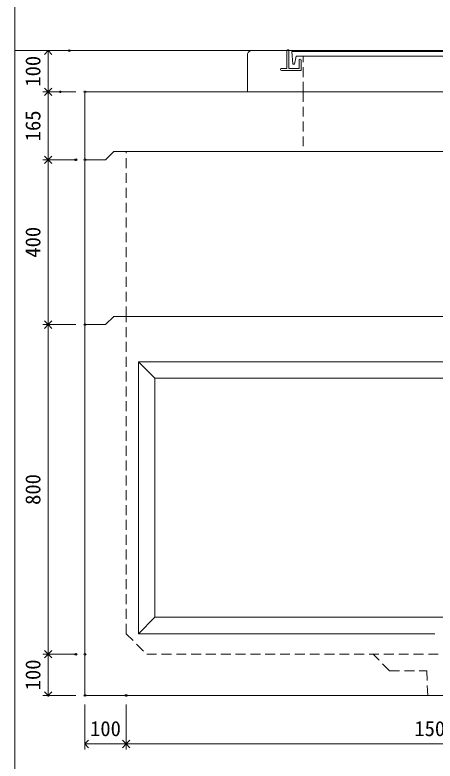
# Model space of a CAD drawing. Units: millimetres, scale not verified. Extents: x -6420 to 6420, y -2665 to 3035.
# Drawn here: x -1740 to -719, y -1626 to 185 of the extents above; entities that cross this region are included whole.
import ezdxf
from ezdxf.enums import TextEntityAlignment as Align

# ---------------------------------------------------------------- set-up
doc = ezdxf.new("R2010")
doc.units = ezdxf.units.MM
doc.header["$LTSCALE"] = 20
doc.header["$PDMODE"] = 32
doc.header["$PDSIZE"] = 4
doc.linetypes.add('DASHED1', pattern=[1.8, 1.2, -0.6])
doc.layers.add('0-1_Defpoints', color=7, linetype='Continuous')
for name, color, linetype, lineweight in [('0-2_waku', 7, 'Continuous', 18), ('0-3_gaikei', 7, 'Continuous', 18), ('0-4_kakure', 7, 'DASHED1', 5), ('0-5_sunpou', 7, 'Continuous', 5), ('0-8_uchigawa', 6, 'Continuous', 18), ('0-A_futa', 3, 'Continuous', 18), ('0-B_GL', 4, 'Continuous', 18)]:
    doc.layers.add(name, color=color, linetype=linetype, lineweight=lineweight)
doc.styles.add('ＭＳ ゴシック', font='')
doc.styles.get('ＭＳ ゴシック').set_extended_font_data('MS Gothic')

# ---------------------------------------------------------------- blocks, each defined once
blk = doc.blocks.new('_Open90')
at = {"layer": '0-5_sunpou'}
blk.add_line((0, 0), (-1, 0), dxfattribs=at)
blk.add_lwpolyline([(-0.5, 0.5), (0, 0), (-0.5, -0.5)], dxfattribs=at)
blk = doc.blocks.new('D67')
at = {"layer": '0-1_Defpoints'}
for p in [(953.38, 2590.17), (924.21, 2425.17), (991.24, 2425.17)]:
    blk.add_point(p, dxfattribs=at)
at = {"layer": '0-5_sunpou'}
for p, q in [((931.38, 2590.17), (911.21, 2590.17)), ((924.21, 2572.17), (924.21, 2443.17)), ((969.24, 2425.17), (911.21, 2425.17))]:
    blk.add_line(p, q, dxfattribs=at)
at = {"layer": '0-5_sunpou', "xscale": 18, "yscale": 18}
for p, rotation in [((924.21, 2590.17), 90), ((924.21, 2425.17), 270)]:
    blk.add_blockref('_Open90', p, dxfattribs=dict(at, rotation=rotation))
at = {"layer": '0-5_sunpou', "style": 'ＭＳ ゴシック'}
blk.add_text('165', height=36.66, rotation=90, dxfattribs=at).set_placement((916.21, 2470.17), align=Align.BOTTOM_LEFT)
blk = doc.blocks.new('D68')
at = {"layer": '0-1_Defpoints'}
for p in [(1013.24, 2425.17), (924.21, 2025.17), (1013.24, 2025.17)]:
    blk.add_point(p, dxfattribs=at)
at = {"layer": '0-5_sunpou'}
for p, q in [((991.24, 2425.17), (911.21, 2425.17)), ((924.21, 2407.17), (924.21, 2043.17)), ((991.24, 2025.17), (911.21, 2025.17))]:
    blk.add_line(p, q, dxfattribs=at)
at = {"layer": '0-5_sunpou', "xscale": 18, "yscale": 18}
for p, rotation in [((924.21, 2425.17), 90), ((924.21, 2025.17), 270)]:
    blk.add_blockref('_Open90', p, dxfattribs=dict(at, rotation=rotation))
at = {"layer": '0-5_sunpou', "style": 'ＭＳ ゴシック'}
blk.add_text('400', height=36.66, rotation=90, dxfattribs=at).set_placement((916.21, 2187.67), align=Align.BOTTOM_LEFT)
blk = doc.blocks.new('D55')
at = {"layer": '0-1_Defpoints'}
for p in [(1013.24, 2025.17), (924.21, 1225.17), (1013.24, 1225.17)]:
    blk.add_point(p, dxfattribs=at)
at = {"layer": '0-5_sunpou'}
for p, q in [((991.24, 2025.17), (911.21, 2025.17)), ((924.21, 2007.17), (924.21, 1243.17)), ((991.24, 1225.17), (911.21, 1225.17))]:
    blk.add_line(p, q, dxfattribs=at)
at = {"layer": '0-5_sunpou', "xscale": 18, "yscale": 18}
for p, rotation in [((924.21, 2025.17), 90), ((924.21, 1225.17), 270)]:
    blk.add_blockref('_Open90', p, dxfattribs=dict(at, rotation=rotation))
at = {"layer": '0-5_sunpou', "style": 'ＭＳ ゴシック'}
blk.add_text('800', height=36.66, rotation=90, dxfattribs=at).set_placement((916.21, 1587.67), align=Align.BOTTOM_LEFT)
blk = doc.blocks.new('D56')
at = {"layer": '0-1_Defpoints'}
for p in [(991.24, 1225.17), (924.21, 1125.17), (1013.24, 1125.17)]:
    blk.add_point(p, dxfattribs=at)
at = {"layer": '0-5_sunpou'}
for p, q in [((969.24, 1225.17), (911.21, 1225.17)), ((924.21, 1207.17), (924.21, 1143.17)), ((991.24, 1125.17), (911.21, 1125.17))]:
    blk.add_line(p, q, dxfattribs=at)
at = {"layer": '0-5_sunpou', "xscale": 18, "yscale": 18}
for p, rotation in [((924.21, 1225.17), 90), ((924.21, 1125.17), 270)]:
    blk.add_blockref('_Open90', p, dxfattribs=dict(at, rotation=rotation))
at = {"layer": '0-5_sunpou', "style": 'ＭＳ ゴシック'}
blk.add_text('100', height=36.66, rotation=90, dxfattribs=at).set_placement((916.21, 1137.67), align=Align.BOTTOM_LEFT)
blk = doc.blocks.new('D57')
at = {"layer": '0-1_Defpoints'}
for p in [(1013.24, 1125.17), (1113.24, 1125.17), (1113.24, 1007.46)]:
    blk.add_point(p, dxfattribs=at)
at = {"layer": '0-5_sunpou'}
for p, q in [((1013.24, 1103.17), (1013.24, 994.46)), ((1113.24, 1103.17), (1113.24, 994.46)), ((1031.24, 1007.46), (1095.24, 1007.46))]:
    blk.add_line(p, q, dxfattribs=at)
at = {"layer": '0-5_sunpou', "xscale": 18, "yscale": 18, "rotation": 180}
blk.add_blockref('_Open90', (1013.24, 1007.46), dxfattribs=at)
at = {"layer": '0-5_sunpou', "xscale": 18, "yscale": 18}
blk.add_blockref('_Open90', (1113.24, 1007.46), dxfattribs=at)
at = {"layer": '0-5_sunpou', "style": 'ＭＳ ゴシック'}
blk.add_text('100', height=36.66, dxfattribs=at).set_placement((1025.74, 1015.46), align=Align.BOTTOM_LEFT)
blk = doc.blocks.new('D58')
at = {"layer": '0-1_Defpoints'}
for p in [(1113.24, 1125.17), (2613.24, 1125.17), (2613.24, 1007.46)]:
    blk.add_point(p, dxfattribs=at)
at = {"layer": '0-5_sunpou'}
for p, q in [((1113.24, 1103.17), (1113.24, 994.46)), ((2613.24, 1103.17), (2613.24, 994.46)), ((1131.24, 1007.46), (2595.24, 1007.46))]:
    blk.add_line(p, q, dxfattribs=at)
at = {"layer": '0-5_sunpou', "xscale": 18, "yscale": 18, "rotation": 180}
blk.add_blockref('_Open90', (1113.24, 1007.46), dxfattribs=at)
at = {"layer": '0-5_sunpou', "xscale": 18, "yscale": 18}
blk.add_blockref('_Open90', (2613.24, 1007.46), dxfattribs=at)
at = {"layer": '0-5_sunpou', "style": 'ＭＳ ゴシック'}
blk.add_text('1500', height=36.66, dxfattribs=at).set_placement((1813.24, 1015.46), align=Align.BOTTOM_LEFT)
blk = doc.blocks.new('D76')
at = {"layer": '0-1_Defpoints'}
for p in [(975.38, 2690.17), (924.21, 2590.17), (1013.24, 2590.17)]:
    blk.add_point(p, dxfattribs=at)
at = {"layer": '0-5_sunpou'}
for p, q in [((953.38, 2690.17), (911.21, 2690.17)), ((924.21, 2672.17), (924.21, 2608.17)), ((991.24, 2590.17), (911.21, 2590.17))]:
    blk.add_line(p, q, dxfattribs=at)
at = {"layer": '0-5_sunpou', "xscale": 18, "yscale": 18}
for p, rotation in [((924.21, 2690.17), 90), ((924.21, 2590.17), 270)]:
    blk.add_blockref('_Open90', p, dxfattribs=dict(at, rotation=rotation))
at = {"layer": '0-5_sunpou', "style": 'ＭＳ ゴシック'}
blk.add_text('100', height=36.66, rotation=90, dxfattribs=at).set_placement((916.21, 2602.67), align=Align.BOTTOM_LEFT)

msp = doc.modelspace()

# ---------------------------------------------------------------- linework, layer by layer
at = {"layer": '0-2_waku'}
msp.add_line((-1739.51, 3035.05), (-1739.51, -2664.95), dxfattribs=at)
at = {"layer": '0-3_gaikei'}
for p, q in [((-1164.51, 98.38), (-1079.51, 98.38)), ((-1174.51, -1.62), (-1174.51, 88.38)), ((-1569.51, -1.62), (-1569.51, -566.62)), ((-1569.51, -1.62), (130.49, -1.62)), ((-1569.51, -1.62), (130.49, -1.62)), ((-1569.51, -1.62), (130.49, -1.62)), ((-1569.51, -1.62), (130.49, -1.62)), ((-1569.51, -16.62), (-1569.51, -1.62)), ((-1499.51, -146.62), (-1519.51, -166.62)), ((-1499.51, -146.62), (-1519.51, -166.62)), ((-1499.51, -146.62), (-1519.51, -166.62)), ((-1499.51, -146.62), (-1519.51, -166.62)), ((-1499.51, -146.62), (-1519.51, -166.62)), ((-1499.51, -146.62), (-1519.51, -166.62)), ((-1499.51, -146.62), (-1519.51, -166.62)), ((-1499.51, -146.62), (-1519.51, -166.62)), ((-1499.51, -146.62), (-1519.51, -166.62)), ((-1499.51, -146.62), (-1519.51, -166.62)), ((-1499.51, -146.62), (-1519.51, -166.62)), ((-1499.51, -146.62), (-1519.51, -166.62)), ((-1499.51, -146.62), (-1519.51, -166.62)), ((-1499.51, -146.62), (-1519.51, -166.62)), ((-1499.51, -146.62), (60.49, -146.62)), ((-1499.51, -146.62), (60.49, -146.62)), ((-1499.51, -146.62), (60.49, -146.62)), ((-1499.51, -146.62), (60.49, -146.62)), ((-1499.51, -146.62), (60.49, -146.62)), ((-1499.51, -146.62), (60.49, -146.62)), ((-1499.51, -146.62), (60.49, -146.62)), ((-1499.51, -146.62), (60.49, -146.62)), ((-1499.51, -146.62), (60.49, -146.62)), ((-1499.51, -146.62), (60.49, -146.62)), ((-1499.51, -146.62), (60.49, -146.62)), ((-1499.51, -146.62), (60.49, -146.62)), ((-1499.51, -146.62), (60.49, -146.62)), ((-1499.51, -146.62), (60.49, -146.62)), ((-1569.51, -166.62), (-1519.51, -166.62)), ((-1569.51, -166.62), (-1519.51, -166.62)), ((-1569.51, -166.62), (-1519.51, -166.62)), ((-1569.51, -166.62), (-1519.51, -166.62)), ((-1569.51, -166.62), (-1519.51, -166.62)), ((-1569.51, -166.62), (-1519.51, -166.62)), ((-1569.51, -166.62), (-1519.51, -166.62)), ((-1569.51, -166.62), (-1519.51, -166.62)), ((-1569.51, -166.62), (-1519.51, -166.62)), ((-1569.51, -166.62), (-1519.51, -166.62)), ((-1569.51, -166.62), (-1519.51, -166.62)), ((-1569.51, -166.62), (-1519.51, -166.62)), ((-1569.51, -166.62), (-1519.51, -166.62)), ((-1569.51, -166.62), (-1519.51, -166.62)), ((-1569.51, -166.62), (-1519.51, -166.62)), ((-1569.51, -166.62), (-1519.51, -166.62)), ((-1569.51, -166.62), (-1519.51, -166.62)), ((-1499.51, -546.62), (-1519.51, -566.62)), ((-1499.51, -546.62), (-1519.51, -566.62)), ((-1499.51, -546.62), (-1519.51, -566.62)), ((-1499.51, -546.62), (-1519.51, -566.62)), ((-1499.51, -546.62), (-1519.51, -566.62)), ((-1499.51, -546.62), (-1519.51, -566.62)), ((-1499.51, -546.62), (-1519.51, -566.62)), ((-1499.51, -546.62), (-1519.51, -566.62)), ((-1499.51, -546.62), (-1519.51, -566.62)), ((-1499.51, -546.62), (-1519.51, -566.62)), ((-1499.51, -546.62), (-1519.51, -566.62)), ((-1499.51, -546.62), (-1519.51, -566.62)), ((-1499.51, -546.62), (-1519.51, -566.62)), ((-1499.51, -546.62), (-1519.51, -566.62)), ((-1499.51, -546.62), (-1519.51, -566.62)), ((-1499.51, -546.62), (-1519.51, -566.62)), ((-1499.51, -546.62), (-1519.51, -566.62)), ((-1499.51, -546.62), (-1519.51, -566.62)), ((-1499.51, -546.62), (-1519.51, -566.62)), ((-1499.51, -546.62), (-1519.51, -566.62)), ((-1499.51, -546.62), (-1519.51, -566.62)), ((-1499.51, -546.62), (-1519.51, -566.62)), ((-1499.51, -546.62), (-1519.51, -566.62)), ((-1499.51, -546.62), (-1519.51, -566.62)), ((-1499.51, -546.62), (-1519.51, -566.62)), ((-1499.51, -546.62), (-1519.51, -566.62)), ((-1499.51, -546.62), (-1519.51, -566.62)), ((-1499.51, -546.62), (-1519.51, -566.62)), ((-1499.51, -546.62), (-1519.51, -566.62)), ((-1499.51, -546.62), (-1519.51, -566.62)), ((-1499.51, -546.62), (-1519.51, -566.62)), ((-1499.51, -546.62), (-1519.51, -566.62)), ((-1499.51, -546.62), (-1519.51, -566.62)), ((-1499.51, -546.62), (-1519.51, -566.62)), ((-1499.51, -546.62), (-1519.51, -566.62)), ((-1499.51, -546.62), (-1519.51, -566.62)), ((-1499.51, -546.62), (60.49, -546.62)), ((-1499.51, -546.62), (60.49, -546.62)), ((-1499.51, -546.62), (60.49, -546.62)), ((-1499.51, -546.62), (60.49, -546.62)), ((-1499.51, -546.62), (60.49, -546.62)), ((-1499.51, -546.62), (60.49, -546.62)), ((-1499.51, -546.62), (60.49, -546.62)), ((-1499.51, -546.62), (60.49, -546.62)), ((-1499.51, -546.62), (60.49, -546.62)), ((-1499.51, -546.62), (60.49, -546.62)), ((-1499.51, -546.62), (60.49, -546.62)), ((-1499.51, -546.62), (60.49, -546.62)), ((-1499.51, -546.62), (60.49, -546.62)), ((-1499.51, -546.62), (60.49, -546.62)), ((-1499.51, -546.62), (60.49, -546.62)), ((-1499.51, -546.62), (60.49, -546.62)), ((-1499.51, -546.62), (60.49, -546.62)), ((-1499.51, -546.62), (60.49, -546.62)), ((-1499.51, -546.62), (60.49, -546.62)), ((-1499.51, -546.62), (60.49, -546.62)), ((-1499.51, -546.62), (60.49, -546.62)), ((-1499.51, -546.62), (60.49, -546.62)), ((-1499.51, -546.62), (60.49, -546.62)), ((-1499.51, -546.62), (60.49, -546.62)), ((-1499.51, -546.62), (60.49, -546.62)), ((-1499.51, -546.62), (60.49, -546.62)), ((-1499.51, -546.62), (60.49, -546.62)), ((-1499.51, -546.62), (60.49, -546.62)), ((-1499.51, -546.62), (60.49, -546.62)), ((-1499.51, -546.62), (60.49, -546.62)), ((-1499.51, -546.62), (60.49, -546.62)), ((-1499.51, -546.62), (60.49, -546.62)), ((-1499.51, -546.62), (60.49, -546.62)), ((-1499.51, -546.62), (60.49, -546.62)), ((-1499.51, -546.62), (60.49, -546.62)), ((-1499.51, -546.62), (60.49, -546.62)), ((-1569.51, -566.62), (-1519.51, -566.62)), ((-1569.51, -566.62), (-1519.51, -566.62)), ((-1569.51, -566.62), (-1519.51, -566.62)), ((-1569.51, -566.62), (-1519.51, -566.62)), ((-1569.51, -566.62), (-1519.51, -566.62)), ((-1569.51, -566.62), (-1519.51, -566.62)), ((-1569.51, -566.62), (-1519.51, -566.62)), ((-1569.51, -566.62), (-1519.51, -566.62)), ((-1569.51, -566.62), (-1519.51, -566.62)), ((-1569.51, -566.62), (-1519.51, -566.62)), ((-1569.51, -566.62), (-1519.51, -566.62)), ((-1569.51, -566.62), (-1519.51, -566.62)), ((-1569.51, -566.62), (-1519.51, -566.62)), ((-1569.51, -566.62), (-1519.51, -566.62)), ((-1569.51, -566.62), (-1519.51, -566.62)), ((-1569.51, -566.62), (-1519.51, -566.62)), ((-1569.51, -566.62), (-1519.51, -566.62)), ((-1569.51, -566.62), (-1519.51, -566.62)), ((-1569.51, -566.62), (-1519.51, -566.62)), ((-1569.51, -566.62), (-1519.51, -566.62)), ((-1569.51, -566.62), (-1519.51, -566.62)), ((-1569.51, -566.62), (-1519.51, -566.62)), ((-1569.51, -566.62), (-1519.51, -566.62)), ((-1569.51, -566.62), (-1519.51, -566.62)), ((-1569.51, -566.62), (-1519.51, -566.62)), ((-1569.51, -566.62), (-1519.51, -566.62)), ((-1569.51, -566.62), (-1519.51, -566.62)), ((-1569.51, -566.62), (-1519.51, -566.62)), ((-1569.51, -566.62), (-1569.51, -1466.62)), ((-1569.51, -566.62), (-1519.51, -566.62)), ((-1569.51, -566.62), (-1519.51, -566.62)), ((-1569.51, -566.62), (-1519.51, -566.62)), ((-1569.51, -566.62), (-1519.51, -566.62)), ((-1569.51, -566.62), (-1519.51, -566.62)), ((-1569.51, -566.62), (-1519.51, -566.62)), ((-1569.51, -566.62), (-1519.51, -566.62)), ((-1569.51, -566.62), (-1519.51, -566.62)), ((-1569.51, -566.62), (-1519.51, -566.62)), ((-1569.51, -566.62), (-1519.51, -566.62)), ((-1569.51, -566.62), (-1519.51, -566.62)), ((-1569.51, -566.62), (-1519.51, -566.62)), ((-1569.51, -566.62), (-1519.51, -566.62)), ((-1569.51, -566.62), (-1519.51, -566.62)), ((-1569.51, -566.62), (-1519.51, -566.62)), ((-1569.51, -566.62), (-1519.51, -566.62)), ((-1569.51, -566.62), (-1519.51, -566.62)), ((-1569.51, -566.62), (-1519.51, -566.62)), ((-1569.51, -1466.62), (130.49, -1466.62))]:
    msp.add_line(p, q, dxfattribs=at)
msp.add_arc((-1165.09, 88.96), 9.44, 86.47383, 183.52617, dxfattribs=at)
at = {"layer": '0-4_kakure'}
for p, q in [((-1039.51, -1.62), (-1039.51, 84.88)), ((-1039.51, -1.62), (-1039.51, -146.62)), ((-1469.51, -546.62), (-1469.51, -146.62)), ((-1469.51, -1316.62), (-1469.51, -546.62)), ((-1469.51, -1316.62), (-1419.51, -1366.62)), ((-1419.51, -1366.62), (-19.51, -1366.62)), ((-829.51, -1406.62), (-869.51, -1366.62)), ((-829.51, -1406.62), (-739.51, -1406.62)), ((-739.51, -1406.62), (-737.01, -1466.62))]:
    msp.add_line(p, q, dxfattribs=at)
at = {"layer": '0-8_uchigawa'}
for p, q in [((-1439.51, -656.62), (-719.51, -656.62)), ((-1439.51, -656.62), (-1439.51, -1316.62)), ((-1399.51, -696.62), (-1439.51, -656.62)), ((0.49, -656.62), (-719.51, -656.62)), ((-1399.51, -696.62), (-1399.51, -1276.62)), ((-1399.51, -696.62), (-719.51, -696.62)), ((-1399.51, -696.62), (-719.51, -696.62)), ((-39.51, -696.62), (-719.51, -696.62)), ((-1399.51, -1276.62), (-1439.51, -1316.62)), ((-1399.51, -1276.62), (-719.51, -1276.62)), ((-1439.51, -1316.62), (-719.51, -1316.62))]:
    msp.add_line(p, q, dxfattribs=at)
msp.add_lwpolyline([(-719.51, -1276.62), (-39.51, -1276.62), (0.49, -1316.62)], dxfattribs=at)
at = {"layer": '0-A_futa'}
for p, q in [((-1079.51, 98.38), (-1079.51, 55.38)), ((-1077.51, 100.38), (-1074.51, 100.38)), ((-1074.51, 100.38), (-1074.51, 55.38)), ((-1066.7, 95.88), (-412.37, 95.88)), ((-1066.7, 95.88), (-1064.21, 65.88)), ((-1056.18, 84.88), (-1060.5, 65.88)), ((-1056.18, 84.88), (-422.84, 84.88)), ((-1049.51, 75.38), (-1049.51, 55.38)), ((-1047.51, 77.38), (-1046.51, 77.38)), ((-1044.51, 75.38), (-1044.51, 50.38)), ((-1092.51, 55.38), (-1079.51, 55.38)), ((-1074.51, 55.38), (-1049.51, 55.38)), ((-1064.21, 65.88), (-1060.5, 65.88)), ((-1094.51, 53.38), (-1094.51, 52.38)), ((-1044.51, 50.38), (-1092.51, 50.38))]:
    msp.add_line(p, q, dxfattribs=at)
for centre, start, end in [((-1077.51, 98.38), 90, 180), ((-1047.51, 75.38), 90, 180), ((-1046.51, 75.38), 0, 90), ((-1092.51, 53.38), 90, 180), ((-1092.51, 52.38), 180, 270)]:
    msp.add_arc(centre, 2, start, end, dxfattribs=at)
at = {"layer": '0-B_GL'}
msp.add_line((-1739.51, 98.38), (6420.49, 98.38), dxfattribs=at)

# ---------------------------------------------------------------- block references
at = {"layer": '0-5_sunpou'}
for name in ['D76', 'D67', 'D68', 'D55', 'D56', 'D57', 'D58']:
    msp.add_blockref(name, (-2582.75, -2591.78), dxfattribs=at)

doc.saveas('drawing.dxf')
